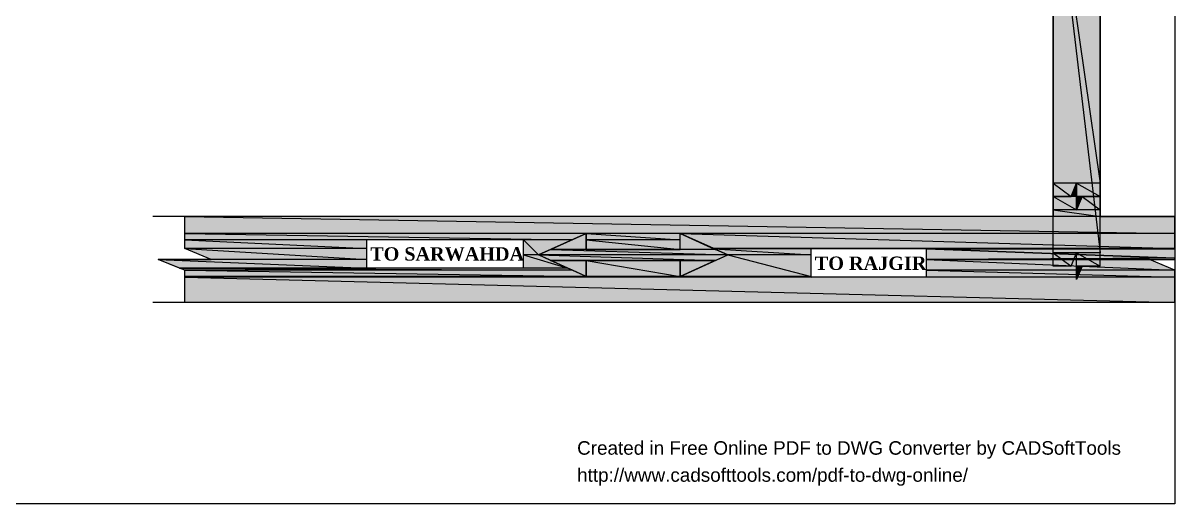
# Model space of a CAD drawing. Header units: millimetres. Extents: x 6 to 745025, y -1528 to 119936.
# Drawn here: x 77.9 to 204, y 24.7 to 77.2 of the extents above; entities that cross this region are included whole.
import ezdxf
from ezdxf.xclip import XClip

# ---------------------------------------------------------------- set-up
doc = ezdxf.new("R2010")
doc.units = ezdxf.units.MM
doc.header["$MEASUREMENT"] = 0
doc.header["$XCLIPFRAME"] = 0
doc.layers.get('0').update_dxf_attribs({"linetype": 'CONTINUOUS'})
doc.layers.add('1FACBD0', color=7, linetype='CONTINUOUS')
doc.styles.add('1FACC60', font='Arial.ttf')
doc.styles.add('Times New Roman$101H0', font='')
doc.styles.get('Times New Roman$101H0').set_extended_font_data('Times New Roman', bold=True)

# ---------------------------------------------------------------- blocks, each defined once
blk = doc.blocks.new('MF8_2')
at = {"color": 0, "linetype": 'Continuous', "lineweight": 25, "true_color": 0x000007}
blk.add_lwpolyline([(5.64, 24.65), (5.64, 272.6), (203.98, 272.6), (203.98, 24.65)], close=True, dxfattribs=at)
blk = doc.blocks.new('1F7D470')
at = {"layer": '1FACBD0', "color": 0, "true_color": 0x000001, "style": '1FACC60'}
for s, p in [('Created in Free Online PDF to DWG Converter by CADSoftTools', (0, 0)), ('http://www.cadsofttools.com/pdf-to-dwg-online/', (0, -2))]:
    blk.add_text(s, height=1, dxfattribs=at).set_placement(p)

msp = doc.modelspace()

# ---------------------------------------------------------------- hatches: boundary and pattern name
at = {"true_color": 0x000003}
h = msp.add_hatch(color=0, dxfattribs=at)
h.paths.add_polyline_path([(195.81, 95.35), (190.64, 95.35), (195.81, 52.08)])
h.paths.add_polyline_path([(190.64, 95.35), (195.81, 52.08), (190.64, 52.08)])
at = {"true_color": 0x000078}
h = msp.add_hatch(color=0, dxfattribs=at)
h.paths.add_polyline_path([(195.81, 95.35), (190.64, 95.35), (195.81, 59.7)])
h.paths.add_polyline_path([(190.64, 95.35), (195.81, 59.7), (190.64, 59.7)])
h = msp.add_hatch(color=0, dxfattribs=at)
h.paths.add_polyline_path([(193.22, 59.7), (190.64, 59.7), (192.63, 58.26)])
h.paths.add_polyline_path([(190.64, 59.7), (192.63, 58.26), (190.64, 58.26)])
at = {"true_color": 0x000007}
for points in [[(193.22, 59.7), (193.22, 58.26), (192.63, 58.26)], [(203.98, 51.49), (176.8, 52.51), (203.98, 52.51)]]:
    msp.add_hatch(color=0, dxfattribs=at).paths.add_polyline_path(points)
at = {"true_color": 0x000078}
h = msp.add_hatch(color=0, dxfattribs=at)
h.paths.add_polyline_path([(195.81, 59.7), (193.22, 59.7), (195.81, 58.26)])
h.paths.add_polyline_path([(193.22, 59.7), (195.81, 58.26), (193.22, 58.26)])
at = {"true_color": 0x000007}
h = msp.add_hatch(color=0, dxfattribs=at)
h.paths.add_polyline_path([(193.22, 58.26), (190.64, 58.26), (193.22, 56.78)])
h.paths.add_polyline_path([(190.64, 58.26), (193.22, 56.78), (190.64, 56.78)])
at = {"true_color": 0x000078}
msp.add_hatch(color=0, dxfattribs=at).paths.add_polyline_path([(193.22, 58.26), (193.82, 58.26), (193.22, 56.78)])
at = {"true_color": 0x000007}
h = msp.add_hatch(color=0, dxfattribs=at)
h.paths.add_polyline_path([(195.81, 58.26), (193.82, 58.26), (195.81, 56.78)])
h.paths.add_polyline_path([(193.82, 58.26), (195.81, 56.78), (193.22, 56.78)])
h = msp.add_hatch(color=0, dxfattribs=at)
h.paths.add_polyline_path([(195.81, 56.78), (190.64, 56.78), (195.81, 56.06)])
h.paths.add_polyline_path([(190.64, 56.78), (195.81, 56.06), (190.64, 56.06)])
h = msp.add_hatch(color=0, dxfattribs=at)
h.paths.add_polyline_path([(95.65, 54.2), (95.65, 56.06), (203.98, 54.2)])
h.paths.add_polyline_path([(95.65, 56.06), (203.98, 54.2), (203.98, 56.06)])
h = msp.add_hatch(color=0, dxfattribs=at)
h.paths.add_polyline_path([(139.54, 54.2), (95.65, 54.2), (137.98, 53.52)])
h.paths.add_polyline_path([(95.65, 54.2), (137.98, 53.52), (95.65, 53.52)])
at = {"true_color": 0x000002}
for points in [[(139.54, 54.2), (139.54, 52.47), (135.65, 52.47)], [(149.83, 54.2), (153.68, 52.47), (149.83, 52.47)], [(135.65, 51.24), (139.54, 51.24), (139.54, 49.5)], [(149.83, 51.24), (153.68, 51.24), (149.83, 49.5)]]:
    msp.add_hatch(color=0, dxfattribs=at).paths.add_polyline_path(points)
at = {"true_color": 0x000007}
h = msp.add_hatch(color=0, dxfattribs=at)
h.paths.add_polyline_path([(149.83, 54.2), (139.54, 54.2), (149.83, 53.52)])
h.paths.add_polyline_path([(139.54, 54.2), (149.83, 53.52), (139.54, 53.52)])
h = msp.add_hatch(color=0, dxfattribs=at)
h.paths.add_polyline_path([(153.51, 52.55), (149.83, 54.2), (203.98, 52.55)])
h.paths.add_polyline_path([(149.83, 54.2), (203.98, 52.55), (203.98, 54.2)])
h = msp.add_hatch(color=0, dxfattribs=at)
h.paths.add_polyline_path([(115.54, 53.52), (95.65, 53.52), (115.54, 52.55)])
h.paths.add_polyline_path([(95.65, 53.52), (115.54, 52.55), (95.65, 52.55)])
h = msp.add_hatch(color=0, dxfattribs=at)
h.paths.add_polyline_path([(137.98, 53.52), (132.69, 53.52), (134.34, 51.87)])
h.paths.add_polyline_path([(132.69, 53.52), (134.34, 51.87), (132.69, 51.87)])
h = msp.add_hatch(color=0, dxfattribs=at)
h.paths.add_polyline_path([(149.83, 53.52), (139.54, 53.52), (149.83, 52.47)])
h.paths.add_polyline_path([(139.54, 53.52), (149.83, 52.47), (139.54, 52.47)])
h = msp.add_hatch(color=0, dxfattribs=at)
h.paths.add_polyline_path([(115.54, 52.55), (95.65, 52.55), (115.54, 51.36)])
h.paths.add_polyline_path([(95.65, 52.55), (115.54, 51.36), (98.52, 51.36)])
h = msp.add_hatch(color=0, dxfattribs=at)
h.paths.add_polyline_path([(134.34, 51.87), (132.69, 51.87), (137.56, 50.43)])
h.paths.add_polyline_path([(132.69, 51.87), (137.56, 50.43), (132.69, 50.43)])
at = {"true_color": 0x000002}
h = msp.add_hatch(color=0, dxfattribs=at)
h.paths.add_polyline_path([(153.68, 52.47), (135.65, 52.47), (155.04, 51.87)])
h.paths.add_polyline_path([(135.65, 52.47), (155.04, 51.87), (134.34, 51.87)])
h = msp.add_hatch(color=0, dxfattribs=at)
h.paths.add_polyline_path([(155.04, 51.87), (134.34, 51.87), (153.68, 51.24)])
h.paths.add_polyline_path([(134.34, 51.87), (153.68, 51.24), (135.65, 51.24)])
at = {"true_color": 0x000007}
h = msp.add_hatch(color=0, dxfattribs=at)
h.paths.add_polyline_path([(164.18, 51.87), (155.04, 51.87), (164.18, 49.5)])
h.paths.add_polyline_path([(155.04, 51.87), (164.18, 49.5), (149.83, 49.5)])
h = msp.add_hatch(color=0, dxfattribs=at)
h.paths.add_polyline_path([(153.56, 52.51), (153.51, 52.55), (203.98, 52.51)])
h.paths.add_polyline_path([(153.51, 52.55), (203.98, 52.51), (203.98, 52.55)])
h = msp.add_hatch(color=0, dxfattribs=at)
h.paths.add_polyline_path([(164.18, 52.51), (153.56, 52.51), (164.18, 51.87)])
h.paths.add_polyline_path([(153.56, 52.51), (164.18, 51.87), (155.04, 51.87)])
h = msp.add_hatch(color=0, dxfattribs=at)
h.paths.add_polyline_path([(203.98, 51.36), (203.98, 51.49), (176.8, 51.36)])
h.paths.add_polyline_path([(203.98, 51.49), (176.8, 51.36), (176.8, 52.51)])
at = {"true_color": 0x000003}
h = msp.add_hatch(color=0, dxfattribs=at)
h.paths.add_polyline_path([(193.22, 52.08), (190.64, 52.08), (192.63, 50.64)])
h.paths.add_polyline_path([(190.64, 52.08), (192.63, 50.64), (190.64, 50.64)])
h = msp.add_hatch(color=0, dxfattribs=at)
h.paths.add_polyline_path([(195.81, 52.08), (193.22, 52.08), (195.81, 50.64)])
h.paths.add_polyline_path([(193.22, 52.08), (195.81, 50.64), (193.22, 50.64)])
at = {"true_color": 0x000007}
h = msp.add_hatch(color=0, dxfattribs=at)
h.paths.add_polyline_path([(115.54, 51.36), (92.72, 51.36), (115.54, 50.43)])
h.paths.add_polyline_path([(92.72, 51.36), (115.54, 50.43), (95.05, 50.43)])
h = msp.add_hatch(color=0, dxfattribs=at)
h.paths.add_polyline_path([(137.56, 50.43), (95.05, 50.43), (138.06, 50.18)])
h.paths.add_polyline_path([(95.05, 50.43), (138.06, 50.18), (95.65, 50.18)])
h = msp.add_hatch(color=0, dxfattribs=at)
h.paths.add_polyline_path([(149.83, 51.24), (139.54, 51.24), (149.83, 49.5)])
h.paths.add_polyline_path([(139.54, 51.24), (149.83, 49.5), (139.54, 49.5)])
h = msp.add_hatch(color=0, dxfattribs=at)
h.paths.add_polyline_path([(176.8, 50.18), (176.8, 51.36), (203.98, 50.18)])
h.paths.add_polyline_path([(176.8, 51.36), (203.98, 50.18), (201.18, 51.36)])
at = {"true_color": 0x000003}
msp.add_hatch(color=0, dxfattribs=at).paths.add_polyline_path([(193.22, 50.64), (193.82, 50.64), (193.22, 49.16)])
at = {"true_color": 0x000007}
h = msp.add_hatch(color=0, dxfattribs=at)
h.paths.add_polyline_path([(138.06, 50.18), (95.65, 50.18), (139.54, 49.5)])
h.paths.add_polyline_path([(95.65, 50.18), (139.54, 49.5), (95.65, 49.5)])
h = msp.add_hatch(color=0, dxfattribs=at)
h.paths.add_polyline_path([(164.18, 49.5), (95.65, 49.5), (164.18, 49.42)])
h.paths.add_polyline_path([(95.65, 49.5), (164.18, 49.42), (95.65, 49.42)])
h = msp.add_hatch(color=0, dxfattribs=at)
h.paths.add_polyline_path([(95.65, 46.67), (95.65, 49.42), (203.98, 46.67)])
h.paths.add_polyline_path([(95.65, 49.42), (203.98, 46.67), (203.98, 49.42)])
h = msp.add_hatch(color=0, dxfattribs=at)
h.paths.add_polyline_path([(176.8, 49.42), (176.8, 50.18), (203.98, 49.42)])
h.paths.add_polyline_path([(176.8, 50.18), (203.98, 49.42), (203.98, 50.18)])

# ---------------------------------------------------------------- linework, layer by layer
at = {"color": 0, "linetype": 'Continuous', "lineweight": 25, "true_color": 0x000007}
for p, q in [((195.81, 104.66), (195.81, 56.06)), ((190.64, 95.35), (190.64, 56.06)), ((190.64, 58.26), (192.63, 58.26)), ((193.82, 58.26), (195.81, 58.26)), ((190.64, 56.06), (92.13, 56.06)), ((195.81, 56.06), (203.98, 56.06)), ((139.54, 52.47), (149.83, 52.47)), ((139.54, 51.24), (149.83, 51.24)), ((203.98, 46.67), (92.13, 46.67))]:
    msp.add_line(p, q, dxfattribs=at)
msp.add_lwpolyline([(5.64, 272.6), (203.98, 272.6), (203.98, 24.65), (5.64, 24.65)], close=True, dxfattribs=at)
at = {"color": 0, "linetype": 'Continuous', "lineweight": -2, "true_color": 0x000003}
for points in [[(195.81, 95.35), (190.64, 95.35), (195.81, 52.08)], [(190.64, 95.35), (195.81, 52.08), (190.64, 52.08)], [(193.22, 52.08), (190.64, 52.08), (192.63, 50.64)], [(190.64, 52.08), (192.63, 50.64), (190.64, 50.64)], [(195.81, 52.08), (193.22, 52.08), (195.81, 50.64)], [(193.22, 52.08), (195.81, 50.64), (193.22, 50.64)], [(193.22, 50.64), (193.82, 50.64), (193.22, 49.16)]]:
    msp.add_lwpolyline(points, close=True, dxfattribs=at)
at = {"color": 0, "linetype": 'Continuous', "lineweight": -2, "true_color": 0x000078}
for points in [[(195.81, 95.35), (190.64, 95.35), (195.81, 59.7)], [(190.64, 95.35), (195.81, 59.7), (190.64, 59.7)], [(193.22, 59.7), (190.64, 59.7), (192.63, 58.26)], [(190.64, 59.7), (192.63, 58.26), (190.64, 58.26)], [(195.81, 59.7), (193.22, 59.7), (195.81, 58.26)], [(193.22, 59.7), (195.81, 58.26), (193.22, 58.26)], [(193.22, 58.26), (193.82, 58.26), (193.22, 56.78)]]:
    msp.add_lwpolyline(points, close=True, dxfattribs=at)
at = {"color": 0, "linetype": 'Continuous', "lineweight": -2, "true_color": 0x000007}
for points in [[(193.22, 59.7), (193.22, 58.26), (192.63, 58.26)], [(193.22, 58.26), (190.64, 58.26), (193.22, 56.78)], [(190.64, 58.26), (193.22, 56.78), (190.64, 56.78)], [(193.82, 58.26), (195.81, 56.78), (193.22, 56.78)], [(195.81, 58.26), (193.82, 58.26), (195.81, 56.78)], [(195.81, 56.78), (190.64, 56.78), (195.81, 56.06)], [(190.64, 56.78), (195.81, 56.06), (190.64, 56.06)], [(95.65, 54.2), (95.65, 56.06), (203.98, 54.2)], [(95.65, 56.06), (203.98, 54.2), (203.98, 56.06)], [(139.54, 54.2), (95.65, 54.2), (137.98, 53.52)], [(95.65, 54.2), (137.98, 53.52), (95.65, 53.52)], [(149.83, 54.2), (139.54, 54.2), (149.83, 53.52)], [(139.54, 54.2), (149.83, 53.52), (139.54, 53.52)], [(153.51, 52.55), (149.83, 54.2), (203.98, 52.55)], [(149.83, 54.2), (203.98, 52.55), (203.98, 54.2)], [(115.54, 53.52), (95.65, 53.52), (115.54, 52.55)], [(95.65, 53.52), (115.54, 52.55), (95.65, 52.55)], [(137.98, 53.52), (132.69, 53.52), (134.34, 51.87)], [(132.69, 53.52), (134.34, 51.87), (132.69, 51.87)], [(149.83, 53.52), (139.54, 53.52), (149.83, 52.47)], [(139.54, 53.52), (149.83, 52.47), (139.54, 52.47)], [(115.54, 52.55), (95.65, 52.55), (115.54, 51.36)], [(95.65, 52.55), (115.54, 51.36), (98.52, 51.36)], [(134.34, 51.87), (132.69, 51.87), (137.56, 50.43)], [(132.69, 51.87), (137.56, 50.43), (132.69, 50.43)], [(155.04, 51.87), (164.18, 49.5), (149.83, 49.5)], [(153.56, 52.51), (153.51, 52.55), (203.98, 52.51)], [(153.51, 52.55), (203.98, 52.51), (203.98, 52.55)], [(164.18, 52.51), (153.56, 52.51), (164.18, 51.87)], [(153.56, 52.51), (164.18, 51.87), (155.04, 51.87)], [(164.18, 51.87), (155.04, 51.87), (164.18, 49.5)], [(203.98, 51.49), (176.8, 51.36), (176.8, 52.51)], [(203.98, 51.49), (176.8, 52.51), (203.98, 52.51)], [(115.54, 51.36), (92.72, 51.36), (115.54, 50.43)], [(92.72, 51.36), (115.54, 50.43), (95.05, 50.43)], [(137.56, 50.43), (95.05, 50.43), (138.06, 50.18)], [(95.05, 50.43), (138.06, 50.18), (95.65, 50.18)], [(149.83, 51.24), (139.54, 51.24), (149.83, 49.5)], [(139.54, 51.24), (149.83, 49.5), (139.54, 49.5)], [(203.98, 51.36), (203.98, 51.49), (176.8, 51.36)], [(176.8, 50.18), (176.8, 51.36), (203.98, 50.18)], [(176.8, 51.36), (203.98, 50.18), (201.18, 51.36)], [(138.06, 50.18), (95.65, 50.18), (139.54, 49.5)], [(95.65, 50.18), (139.54, 49.5), (95.65, 49.5)], [(164.18, 49.5), (95.65, 49.5), (164.18, 49.42)], [(95.65, 49.5), (164.18, 49.42), (95.65, 49.42)], [(95.65, 46.67), (95.65, 49.42), (203.98, 46.67)], [(95.65, 49.42), (203.98, 46.67), (203.98, 49.42)], [(176.8, 49.42), (176.8, 50.18), (203.98, 49.42)], [(176.8, 50.18), (203.98, 49.42), (203.98, 50.18)]]:
    msp.add_lwpolyline(points, close=True, dxfattribs=at)
at = {"color": 0, "linetype": 'Continuous', "lineweight": 25, "true_color": 0x000007}
for points in [[(193.82, 58.26), (193.22, 56.78), (193.22, 59.7), (192.63, 58.26)], [(95.65, 46.67), (95.65, 50.18), (92.72, 51.36), (98.52, 51.36), (95.65, 52.55), (95.65, 56.06)], [(139.54, 52.47), (139.54, 54.2), (134.34, 51.87)], [(149.83, 52.47), (149.83, 54.2), (155.04, 51.87)], [(139.54, 51.24), (139.54, 49.5), (134.34, 51.87)], [(149.83, 51.24), (149.83, 49.5), (155.04, 51.87)], [(203.98, 50.18), (201.18, 51.36), (203.98, 51.36)]]:
    msp.add_lwpolyline(points, dxfattribs=at)
at = {"color": 0, "linetype": 'Continuous', "lineweight": -2, "true_color": 0x000002}
for points in [[(139.54, 54.2), (139.54, 52.47), (135.65, 52.47)], [(149.83, 54.2), (153.68, 52.47), (149.83, 52.47)], [(135.65, 52.47), (155.04, 51.87), (134.34, 51.87)], [(155.04, 51.87), (134.34, 51.87), (153.68, 51.24)], [(134.34, 51.87), (153.68, 51.24), (135.65, 51.24)], [(153.68, 52.47), (135.65, 52.47), (155.04, 51.87)], [(135.65, 51.24), (139.54, 51.24), (139.54, 49.5)], [(149.83, 51.24), (153.68, 51.24), (149.83, 49.5)]]:
    msp.add_lwpolyline(points, close=True, dxfattribs=at)

# ---------------------------------------------------------------- block references
at = {"color": 0, "true_color": 0xffffff}
ref = msp.add_blockref('MF8_2', (0, 0), dxfattribs=at)
XClip(ref).set_block_clipping_path([(5.6444444444, 24.6521108045), (204.0184400104, 24.6521108045), (204.0184400104, 272.6407719282), (5.6444444444, 272.6407719282), (5.6444444444, 24.6521108045)])
at = {"layer": '1FACBD0', "color": 0, "true_color": 0x000000, "xscale": 1.477081490224851, "yscale": 1.477081490224851, "zscale": 1.477081490224851}
msp.add_blockref('1F7D470', (138.56, 30.03), dxfattribs=at)

# ---------------------------------------------------------------- texts
at = {"color": 0, "true_color": 0x000001, "style": 'Times New Roman$101H0'}
for s, height, p in [('TO SARWAHDA', 1.4586, (115.92, 51.24)), ('TO RAJGIR', 1.464, (164.56, 50.22))]:
    msp.add_text(s, height=height, dxfattribs=at).set_placement(p)

doc.saveas('drawing.dxf')
